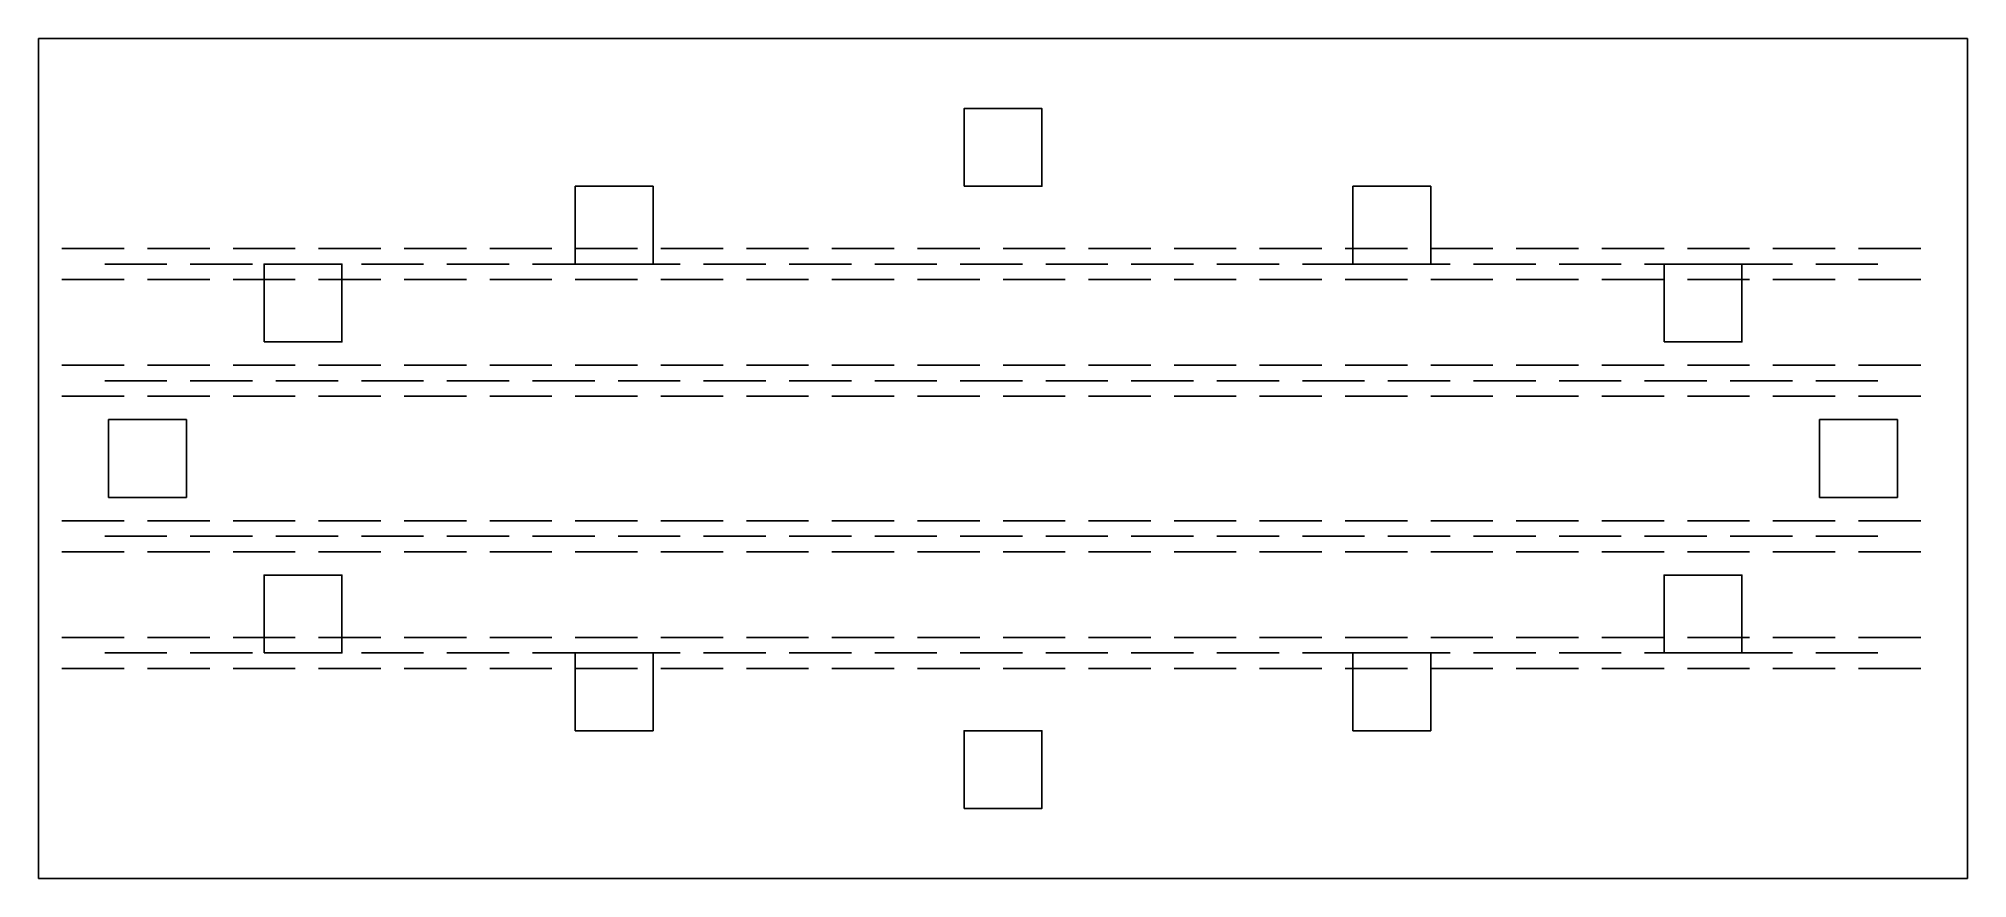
# Model space of a CAD drawing. Header units: millimetres. Extents: x -62 to 62, y -27 to 27.
import ezdxf

# ---------------------------------------------------------------- set-up
doc = ezdxf.new("R2010")
doc.units = ezdxf.units.MM

msp = doc.modelspace()

# ---------------------------------------------------------------- linework, layer by layer
at = {"layer": 'FLEX_CUTS', "color": 3}
for p, q in [((-60.5, 13.5), (-56.5, 13.5)), ((-57.75, 12.5), (-53.75, 12.5)), ((-55, 13.5), (-51, 13.5)), ((-52.25, 12.5), (-48.25, 12.5)), ((-49.5, 13.5), (-45.5, 13.5)), ((-46.75, 12.5), (-42.75, 12.5)), ((-44, 13.5), (-40, 13.5)), ((-41.25, 12.5), (-37.25, 12.5)), ((-38.5, 13.5), (-34.5, 13.5)), ((-35.75, 12.5), (-31.75, 12.5)), ((-33, 13.5), (-29, 13.5)), ((-30.25, 12.5), (-26.25, 12.5)), ((-27.5, 13.5), (-23.5, 13.5)), ((-24.75, 12.5), (-20.75, 12.5)), ((-22, 13.5), (-18, 13.5)), ((-19.25, 12.5), (-15.25, 12.5)), ((-16.5, 13.5), (-12.5, 13.5)), ((-13.75, 12.5), (-9.75, 12.5)), ((-11, 13.5), (-7, 13.5)), ((-8.25, 12.5), (-4.25, 12.5)), ((-5.5, 13.5), (-1.5, 13.5)), ((-2.75, 12.5), (1.25, 12.5)), ((0, 13.5), (4, 13.5)), ((2.75, 12.5), (6.75, 12.5)), ((5.5, 13.5), (9.5, 13.5)), ((8.25, 12.5), (12.25, 12.5)), ((11, 13.5), (15, 13.5)), ((13.75, 12.5), (17.75, 12.5)), ((16.5, 13.5), (20.5, 13.5)), ((19.25, 12.5), (23.25, 12.5)), ((22, 13.5), (26, 13.5)), ((24.75, 12.5), (28.75, 12.5)), ((27.5, 13.5), (31.5, 13.5)), ((30.25, 12.5), (34.25, 12.5)), ((33, 13.5), (37, 13.5)), ((35.75, 12.5), (39.75, 12.5)), ((38.5, 13.5), (42.5, 13.5)), ((41.25, 12.5), (45.25, 12.5)), ((44, 13.5), (48, 13.5)), ((46.75, 12.5), (50.75, 12.5)), ((49.5, 13.5), (53.5, 13.5)), ((52.25, 12.5), (56.25, 12.5)), ((55, 13.5), (59, 13.5)), ((-60.5, 11.5), (-56.5, 11.5)), ((-55, 11.5), (-51, 11.5)), ((-49.5, 11.5), (-45.5, 11.5)), ((-44, 11.5), (-40, 11.5)), ((-38.5, 11.5), (-34.5, 11.5)), ((-33, 11.5), (-29, 11.5)), ((-27.5, 11.5), (-23.5, 11.5)), ((-22, 11.5), (-18, 11.5)), ((-16.5, 11.5), (-12.5, 11.5)), ((-11, 11.5), (-7, 11.5)), ((-5.5, 11.5), (-1.5, 11.5)), ((0, 11.5), (4, 11.5)), ((5.5, 11.5), (9.5, 11.5)), ((11, 11.5), (15, 11.5)), ((16.5, 11.5), (20.5, 11.5)), ((22, 11.5), (26, 11.5)), ((27.5, 11.5), (31.5, 11.5)), ((33, 11.5), (37, 11.5)), ((38.5, 11.5), (42.5, 11.5)), ((44, 11.5), (48, 11.5)), ((49.5, 11.5), (53.5, 11.5)), ((55, 11.5), (59, 11.5)), ((-60.5, 6), (-56.5, 6)), ((-57.75, 5), (-53.75, 5)), ((-55, 6), (-51, 6)), ((-52.25, 5), (-48.25, 5)), ((-49.5, 6), (-45.5, 6)), ((-46.75, 5), (-42.75, 5)), ((-44, 6), (-40, 6)), ((-41.25, 5), (-37.25, 5)), ((-38.5, 6), (-34.5, 6)), ((-35.75, 5), (-31.75, 5)), ((-33, 6), (-29, 6)), ((-30.25, 5), (-26.25, 5)), ((-27.5, 6), (-23.5, 6)), ((-24.75, 5), (-20.75, 5)), ((-22, 6), (-18, 6)), ((-19.25, 5), (-15.25, 5)), ((-16.5, 6), (-12.5, 6)), ((-13.75, 5), (-9.75, 5)), ((-11, 6), (-7, 6)), ((-8.25, 5), (-4.25, 5)), ((-5.5, 6), (-1.5, 6)), ((-2.75, 5), (1.25, 5)), ((0, 6), (4, 6)), ((2.75, 5), (6.75, 5)), ((5.5, 6), (9.5, 6)), ((8.25, 5), (12.25, 5)), ((11, 6), (15, 6)), ((13.75, 5), (17.75, 5)), ((16.5, 6), (20.5, 6)), ((19.25, 5), (23.25, 5)), ((22, 6), (26, 6)), ((24.75, 5), (28.75, 5)), ((27.5, 6), (31.5, 6)), ((30.25, 5), (34.25, 5)), ((33, 6), (37, 6)), ((35.75, 5), (39.75, 5)), ((38.5, 6), (42.5, 6)), ((41.25, 5), (45.25, 5)), ((44, 6), (48, 6)), ((46.75, 5), (50.75, 5)), ((49.5, 6), (53.5, 6)), ((52.25, 5), (56.25, 5)), ((55, 6), (59, 6)), ((-60.5, 4), (-56.5, 4)), ((-55, 4), (-51, 4)), ((-49.5, 4), (-45.5, 4)), ((-44, 4), (-40, 4)), ((-38.5, 4), (-34.5, 4)), ((-33, 4), (-29, 4)), ((-27.5, 4), (-23.5, 4)), ((-22, 4), (-18, 4)), ((-16.5, 4), (-12.5, 4)), ((-11, 4), (-7, 4)), ((-5.5, 4), (-1.5, 4)), ((0, 4), (4, 4)), ((5.5, 4), (9.5, 4)), ((11, 4), (15, 4)), ((16.5, 4), (20.5, 4)), ((22, 4), (26, 4)), ((27.5, 4), (31.5, 4)), ((33, 4), (37, 4)), ((38.5, 4), (42.5, 4)), ((44, 4), (48, 4)), ((49.5, 4), (53.5, 4)), ((55, 4), (59, 4)), ((-60.5, -4), (-56.5, -4)), ((-55, -4), (-51, -4)), ((-49.5, -4), (-45.5, -4)), ((-44, -4), (-40, -4)), ((-38.5, -4), (-34.5, -4)), ((-33, -4), (-29, -4)), ((-27.5, -4), (-23.5, -4)), ((-22, -4), (-18, -4)), ((-16.5, -4), (-12.5, -4)), ((-11, -4), (-7, -4)), ((-5.5, -4), (-1.5, -4)), ((0, -4), (4, -4)), ((5.5, -4), (9.5, -4)), ((11, -4), (15, -4)), ((16.5, -4), (20.5, -4)), ((22, -4), (26, -4)), ((27.5, -4), (31.5, -4)), ((33, -4), (37, -4)), ((38.5, -4), (42.5, -4)), ((44, -4), (48, -4)), ((49.5, -4), (53.5, -4)), ((55, -4), (59, -4)), ((-60.5, -6), (-56.5, -6)), ((-57.75, -5), (-53.75, -5)), ((-55, -6), (-51, -6)), ((-52.25, -5), (-48.25, -5)), ((-49.5, -6), (-45.5, -6)), ((-46.75, -5), (-42.75, -5)), ((-44, -6), (-40, -6)), ((-41.25, -5), (-37.25, -5)), ((-38.5, -6), (-34.5, -6)), ((-35.75, -5), (-31.75, -5)), ((-33, -6), (-29, -6)), ((-30.25, -5), (-26.25, -5)), ((-27.5, -6), (-23.5, -6)), ((-24.75, -5), (-20.75, -5)), ((-22, -6), (-18, -6)), ((-19.25, -5), (-15.25, -5)), ((-16.5, -6), (-12.5, -6)), ((-13.75, -5), (-9.75, -5)), ((-11, -6), (-7, -6)), ((-8.25, -5), (-4.25, -5)), ((-5.5, -6), (-1.5, -6)), ((-2.75, -5), (1.25, -5)), ((0, -6), (4, -6)), ((2.75, -5), (6.75, -5)), ((5.5, -6), (9.5, -6)), ((8.25, -5), (12.25, -5)), ((11, -6), (15, -6)), ((13.75, -5), (17.75, -5)), ((16.5, -6), (20.5, -6)), ((19.25, -5), (23.25, -5)), ((22, -6), (26, -6)), ((24.75, -5), (28.75, -5)), ((27.5, -6), (31.5, -6)), ((30.25, -5), (34.25, -5)), ((33, -6), (37, -6)), ((35.75, -5), (39.75, -5)), ((38.5, -6), (42.5, -6)), ((41.25, -5), (45.25, -5)), ((44, -6), (48, -6)), ((46.75, -5), (50.75, -5)), ((49.5, -6), (53.5, -6)), ((52.25, -5), (56.25, -5)), ((55, -6), (59, -6)), ((-60.5, -11.5), (-56.5, -11.5)), ((-55, -11.5), (-51, -11.5)), ((-49.5, -11.5), (-45.5, -11.5)), ((-44, -11.5), (-40, -11.5)), ((-38.5, -11.5), (-34.5, -11.5)), ((-33, -11.5), (-29, -11.5)), ((-27.5, -11.5), (-23.5, -11.5)), ((-22, -11.5), (-18, -11.5)), ((-16.5, -11.5), (-12.5, -11.5)), ((-11, -11.5), (-7, -11.5)), ((-5.5, -11.5), (-1.5, -11.5)), ((0, -11.5), (4, -11.5)), ((5.5, -11.5), (9.5, -11.5)), ((11, -11.5), (15, -11.5)), ((16.5, -11.5), (20.5, -11.5)), ((22, -11.5), (26, -11.5)), ((27.5, -11.5), (31.5, -11.5)), ((33, -11.5), (37, -11.5)), ((38.5, -11.5), (42.5, -11.5)), ((44, -11.5), (48, -11.5)), ((49.5, -11.5), (53.5, -11.5)), ((55, -11.5), (59, -11.5)), ((-60.5, -13.5), (-56.5, -13.5)), ((-57.75, -12.5), (-53.75, -12.5)), ((-55, -13.5), (-51, -13.5)), ((-52.25, -12.5), (-48.25, -12.5)), ((-49.5, -13.5), (-45.5, -13.5)), ((-46.75, -12.5), (-42.75, -12.5)), ((-44, -13.5), (-40, -13.5)), ((-41.25, -12.5), (-37.25, -12.5)), ((-38.5, -13.5), (-34.5, -13.5)), ((-35.75, -12.5), (-31.75, -12.5)), ((-33, -13.5), (-29, -13.5)), ((-30.25, -12.5), (-26.25, -12.5)), ((-27.5, -13.5), (-23.5, -13.5)), ((-24.75, -12.5), (-20.75, -12.5)), ((-22, -13.5), (-18, -13.5)), ((-19.25, -12.5), (-15.25, -12.5)), ((-16.5, -13.5), (-12.5, -13.5)), ((-13.75, -12.5), (-9.75, -12.5)), ((-11, -13.5), (-7, -13.5)), ((-8.25, -12.5), (-4.25, -12.5)), ((-5.5, -13.5), (-1.5, -13.5)), ((-2.75, -12.5), (1.25, -12.5)), ((0, -13.5), (4, -13.5)), ((2.75, -12.5), (6.75, -12.5)), ((5.5, -13.5), (9.5, -13.5)), ((8.25, -12.5), (12.25, -12.5)), ((11, -13.5), (15, -13.5)), ((13.75, -12.5), (17.75, -12.5)), ((16.5, -13.5), (20.5, -13.5)), ((19.25, -12.5), (23.25, -12.5)), ((22, -13.5), (26, -13.5)), ((24.75, -12.5), (28.75, -12.5)), ((27.5, -13.5), (31.5, -13.5)), ((30.25, -12.5), (34.25, -12.5)), ((33, -13.5), (37, -13.5)), ((35.75, -12.5), (39.75, -12.5)), ((38.5, -13.5), (42.5, -13.5)), ((41.25, -12.5), (45.25, -12.5)), ((44, -13.5), (48, -13.5)), ((46.75, -12.5), (50.75, -12.5)), ((49.5, -13.5), (53.5, -13.5)), ((52.25, -12.5), (56.25, -12.5)), ((55, -13.5), (59, -13.5))]:
    msp.add_line(p, q, dxfattribs=at)
at = {"layer": 'LED_HOLES', "color": 1}
for points in [[(-2.5, 17.5), (2.5, 17.5), (2.5, 22.5), (-2.5, 22.5)], [(-27.5, 12.5), (-22.5, 12.5), (-22.5, 17.5), (-27.5, 17.5)], [(22.5, 12.5), (27.5, 12.5), (27.5, 17.5), (22.5, 17.5)], [(-47.5, 7.5), (-42.5, 7.5), (-42.5, 12.5), (-47.5, 12.5)], [(42.5, 7.5), (47.5, 7.5), (47.5, 12.5), (42.5, 12.5)], [(-57.5, -2.5), (-52.5, -2.5), (-52.5, 2.5), (-57.5, 2.5)], [(52.5, -2.5), (57.5, -2.5), (57.5, 2.5), (52.5, 2.5)], [(-47.5, -12.5), (-42.5, -12.5), (-42.5, -7.5), (-47.5, -7.5)], [(42.5, -12.5), (47.5, -12.5), (47.5, -7.5), (42.5, -7.5)], [(-27.5, -17.5), (-22.5, -17.5), (-22.5, -12.5), (-27.5, -12.5)], [(22.5, -17.5), (27.5, -17.5), (27.5, -12.5), (22.5, -12.5)], [(-2.5, -22.5), (2.5, -22.5), (2.5, -17.5), (-2.5, -17.5)]]:
    msp.add_lwpolyline(points, close=True, dxfattribs=at)
at = {"layer": 'PANEL_OUTLINE', "color": 7}
msp.add_lwpolyline([(-62, -27), (62, -27), (62, 27), (-62, 27)], close=True, dxfattribs=at)

doc.saveas('drawing.dxf')
